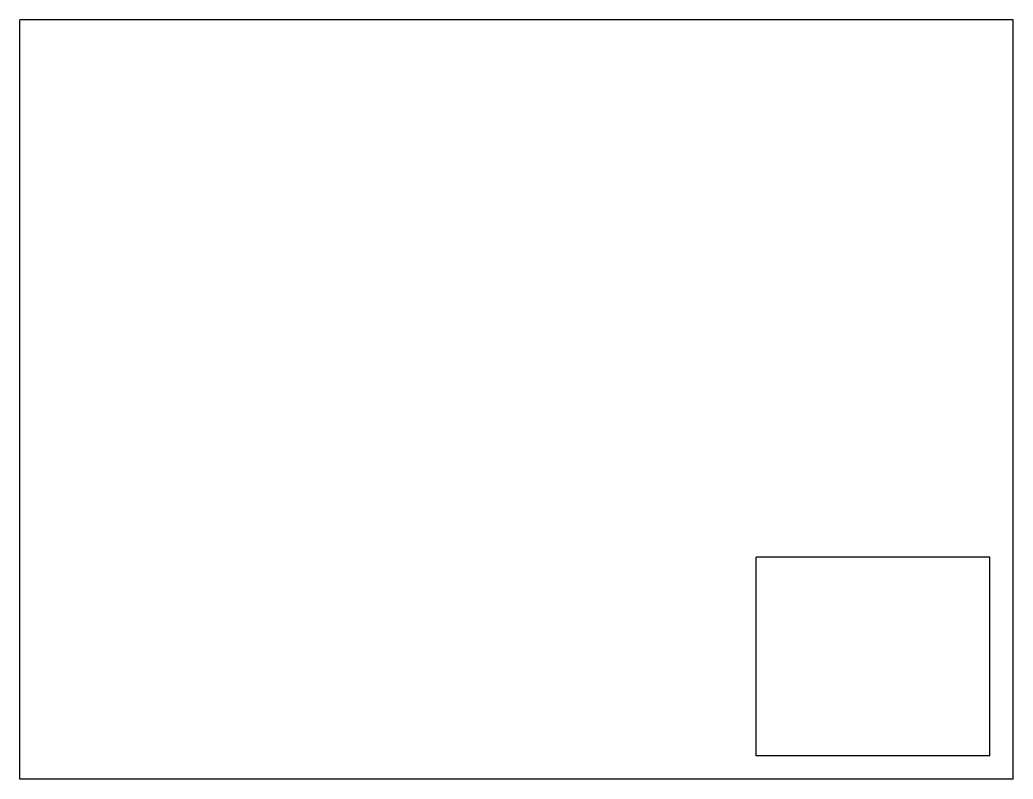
# Model space of a CAD drawing. Extents: x -42.5 to 42.5, y -32.5 to 32.5.
import ezdxf

# ---------------------------------------------------------------- set-up
doc = ezdxf.new("R2010")
doc.units = 0
doc.layers.add('MODELSKETCH_VISIBLE', color=7, linetype='CONTINUOUS')

msp = doc.modelspace()

# ---------------------------------------------------------------- linework, layer by layer
at = {"layer": 'MODELSKETCH_VISIBLE'}
for p, q in [((42.5, 32.5), (-42.5, 32.5)), ((-42.5, -32.5), (-42.5, 32.5)), ((42.5, -32.5), (42.5, 32.5)), ((40.5, -13.5), (20.5, -13.5)), ((20.5, -30.5), (20.5, -13.5)), ((40.5, -30.5), (40.5, -13.5)), ((40.5, -30.5), (20.5, -30.5)), ((42.5, -32.5), (-42.5, -32.5))]:
    msp.add_line(p, q, dxfattribs=at)

doc.saveas('drawing.dxf')
